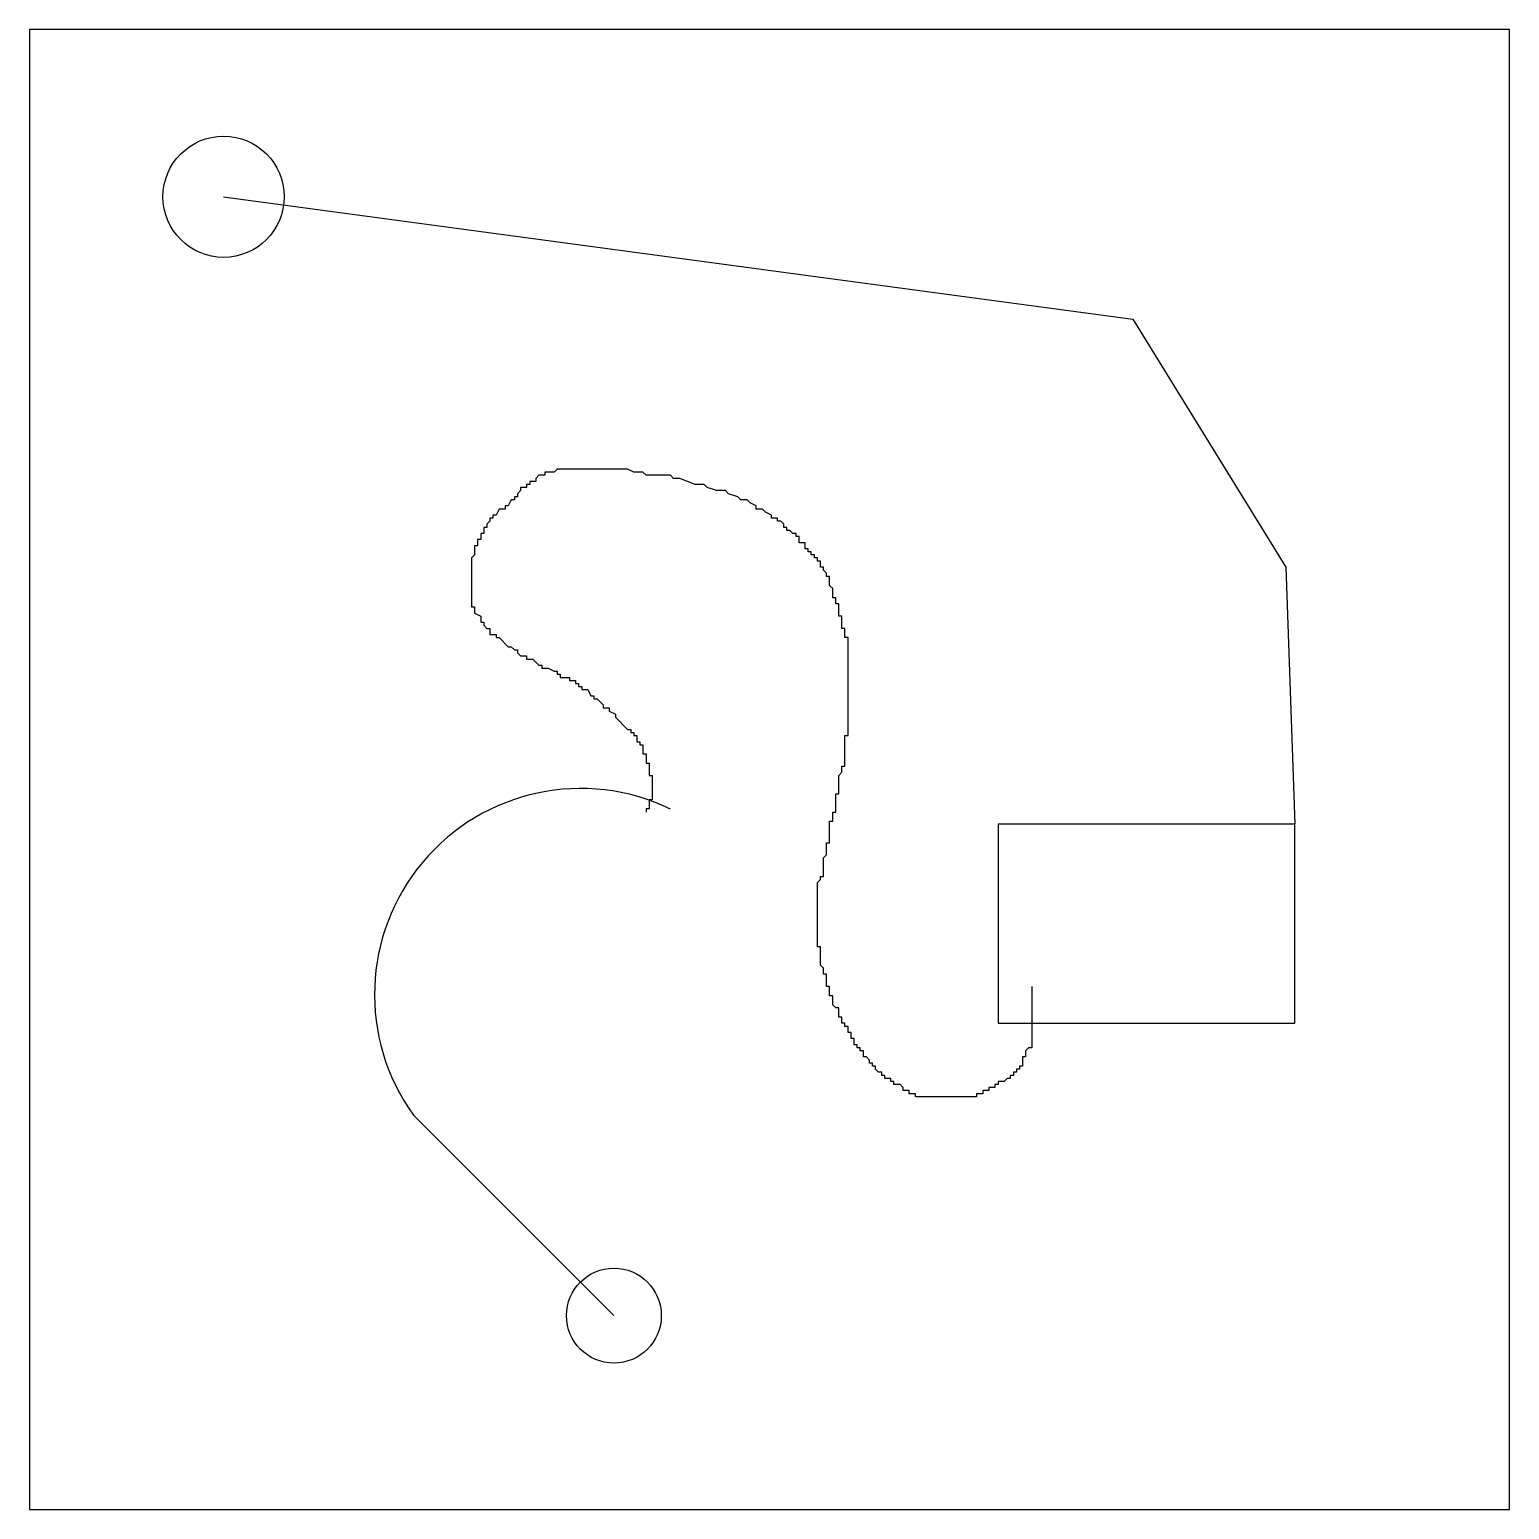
# Model space of a CAD drawing. Extents: x 0 to 50, y 0.1 to 50.1.
import ezdxf

# ---------------------------------------------------------------- set-up
doc = ezdxf.new("R2010")
doc.units = 0
doc.layers.add('LAYER_1', color=7, linetype='CONTINUOUS')

msp = doc.modelspace()

# ---------------------------------------------------------------- linework, layer by layer
at = {"layer": 'LAYER_1', "color": 240}
msp.add_lwpolyline([(-0.037, 0.123), (49.963, 0.123), (49.963, 50.123), (-0.037, 50.123)], close=True, dxfattribs=at)
at = {"layer": 'LAYER_1'}
for points in [[(6.517, 44.474), (37.236, 40.336), (42.407, 31.959), (42.718, 23.271)], [(33.823, 17.789), (33.823, 17.685), (33.823, 17.582), (33.823, 17.479), (33.823, 17.375), (33.823, 17.272), (33.823, 17.168), (33.823, 17.065), (33.823, 16.961), (33.823, 16.858), (33.823, 16.755), (33.823, 16.651), (33.823, 16.548), (33.823, 16.444), (33.823, 16.341), (33.823, 16.237), (33.823, 16.134), (33.823, 16.031), (33.823, 15.927), (33.823, 15.824), (33.823, 15.72), (33.719, 15.72), (33.616, 15.617), (33.616, 15.513), (33.616, 15.41), (33.512, 15.41), (33.512, 15.307), (33.512, 15.203), (33.512, 15.1), (33.409, 15.1), (33.409, 14.996), (33.306, 14.996), (33.306, 14.893), (33.202, 14.893), (33.202, 14.789), (33.099, 14.789), (33.099, 14.686), (32.995, 14.686), (32.892, 14.583), (32.788, 14.583), (32.685, 14.583), (32.685, 14.479), (32.582, 14.479), (32.582, 14.376), (32.478, 14.376), (32.375, 14.376), (32.375, 14.272), (32.271, 14.272), (32.168, 14.272), (32.168, 14.169), (32.064, 14.169), (31.961, 14.169), (31.961, 14.065), (31.858, 14.065), (31.754, 14.065), (31.651, 14.065), (31.547, 14.065), (31.444, 14.065), (31.34, 14.065), (31.237, 14.065), (31.134, 14.065), (31.03, 14.065), (30.927, 14.065), (30.823, 14.065), (30.72, 14.065), (30.616, 14.065), (30.513, 14.065), (30.41, 14.065), (30.306, 14.065), (30.203, 14.065), (30.099, 14.065), (29.996, 14.065), (29.892, 14.065), (29.892, 14.169), (29.789, 14.169), (29.686, 14.169), (29.686, 14.272), (29.582, 14.272), (29.479, 14.272), (29.479, 14.376), (29.375, 14.479), (29.272, 14.479), (29.168, 14.479), (29.168, 14.583), (29.065, 14.583), (29.065, 14.686), (28.962, 14.686), (28.858, 14.686), (28.858, 14.789), (28.755, 14.789), (28.755, 14.893), (28.651, 14.893), (28.548, 14.996), (28.548, 15.1), (28.444, 15.1), (28.444, 15.203), (28.341, 15.203), (28.341, 15.307), (28.238, 15.41), (28.134, 15.41), (28.134, 15.513), (28.134, 15.617), (28.031, 15.617), (28.031, 15.72), (27.927, 15.72), (27.927, 15.824), (27.824, 15.824), (27.824, 16.031), (27.72, 16.031), (27.72, 16.134), (27.72, 16.237), (27.617, 16.237), (27.617, 16.341), (27.617, 16.444), (27.514, 16.444), (27.514, 16.548), (27.41, 16.548), (27.41, 16.755), (27.307, 16.755), (27.307, 16.858), (27.307, 16.961), (27.307, 17.065), (27.203, 17.065), (27.1, 17.168), (27.1, 17.272), (27.1, 17.375), (27.1, 17.479), (26.996, 17.479), (26.996, 17.582), (26.996, 17.685), (26.996, 17.789), (26.893, 17.789), (26.893, 17.892), (26.893, 17.996), (26.893, 18.099), (26.893, 18.203), (26.79, 18.203), (26.79, 18.306), (26.79, 18.409), (26.686, 18.513), (26.686, 18.616), (26.686, 18.72), (26.686, 18.823), (26.686, 18.927), (26.686, 19.03), (26.686, 19.133), (26.583, 19.133), (26.583, 19.237), (26.583, 19.34), (26.583, 19.444), (26.583, 19.547), (26.583, 19.651), (26.583, 19.754), (26.583, 19.857), (26.583, 19.961), (26.583, 20.064), (26.583, 20.168), (26.583, 20.271), (26.583, 20.375), (26.583, 20.478), (26.583, 20.581), (26.583, 20.685), (26.583, 20.788), (26.583, 20.892), (26.583, 20.995), (26.583, 21.099), (26.583, 21.202), (26.583, 21.305), (26.686, 21.409), (26.686, 21.512), (26.79, 21.512), (26.79, 21.616), (26.79, 21.719), (26.79, 21.823), (26.79, 21.926), (26.79, 22.029), (26.79, 22.133), (26.893, 22.236), (26.893, 22.34), (26.893, 22.443), (26.893, 22.547), (26.893, 22.65), (26.996, 22.65), (26.996, 22.753), (26.996, 22.857), (26.996, 22.96), (26.996, 23.064), (26.996, 23.167), (26.996, 23.271), (26.996, 23.374), (27.1, 23.374), (27.1, 23.477), (27.1, 23.581), (27.1, 23.684), (27.203, 23.684), (27.203, 23.788), (27.203, 23.891), (27.203, 23.995), (27.203, 24.098), (27.203, 24.201), (27.203, 24.305), (27.307, 24.305), (27.307, 24.408), (27.307, 24.512), (27.307, 24.615), (27.307, 24.719), (27.307, 24.822), (27.307, 24.925), (27.41, 25.029), (27.41, 25.132), (27.41, 25.236), (27.514, 25.236), (27.514, 25.339), (27.514, 25.443), (27.514, 25.546), (27.514, 25.649), (27.514, 25.753), (27.514, 25.856), (27.514, 25.96), (27.514, 26.063), (27.514, 26.167), (27.514, 26.27), (27.617, 26.27), (27.617, 26.374), (27.617, 26.477), (27.617, 26.58), (27.617, 26.684), (27.617, 26.787), (27.617, 26.891), (27.617, 26.994), (27.617, 27.098), (27.617, 27.201), (27.617, 27.304), (27.617, 27.408), (27.617, 27.511), (27.617, 27.615), (27.617, 27.718), (27.617, 27.822), (27.617, 27.925), (27.617, 28.028), (27.617, 28.132), (27.617, 28.235), (27.617, 28.339), (27.617, 28.442), (27.617, 28.546), (27.617, 28.649), (27.617, 28.752), (27.617, 28.856), (27.617, 28.959), (27.617, 29.063), (27.617, 29.166), (27.617, 29.27), (27.617, 29.373), (27.617, 29.476), (27.617, 29.58), (27.514, 29.58), (27.514, 29.683), (27.514, 29.787), (27.514, 29.89), (27.41, 29.89), (27.41, 29.994), (27.41, 30.097), (27.41, 30.2), (27.41, 30.304), (27.307, 30.304), (27.307, 30.407), (27.307, 30.511), (27.307, 30.614), (27.307, 30.718), (27.203, 30.718), (27.203, 30.821), (27.203, 30.924), (27.1, 30.924), (27.1, 31.028), (27.1, 31.131), (27.1, 31.235), (26.996, 31.338), (26.996, 31.442), (26.996, 31.545), (26.996, 31.648), (26.893, 31.648), (26.893, 31.752), (26.79, 31.855), (26.79, 31.959), (26.686, 31.959), (26.686, 32.062), (26.686, 32.166), (26.583, 32.166), (26.583, 32.269), (26.479, 32.269), (26.479, 32.372), (26.376, 32.372), (26.376, 32.476), (26.272, 32.476), (26.272, 32.579), (26.169, 32.579), (26.169, 32.683), (26.169, 32.786), (26.066, 32.786), (25.962, 32.786), (25.962, 32.89), (25.962, 32.993), (25.859, 32.993), (25.859, 33.096), (25.755, 33.096), (25.652, 33.2), (25.548, 33.2), (25.548, 33.303), (25.445, 33.303), (25.445, 33.407), (25.342, 33.51), (25.238, 33.51), (25.238, 33.614), (25.135, 33.614), (25.031, 33.614), (25.031, 33.717), (24.824, 33.82), (24.721, 33.924), (24.618, 33.924), (24.514, 33.924), (24.514, 34.027), (24.307, 34.131), (24.204, 34.234), (24.1, 34.234), (23.997, 34.234), (23.894, 34.338), (23.583, 34.441), (23.48, 34.544), (23.376, 34.544), (23.273, 34.544), (23.17, 34.544), (22.859, 34.648), (22.756, 34.751), (22.652, 34.751), (22.549, 34.751), (22.446, 34.751), (21.928, 34.958), (21.825, 34.958), (21.722, 34.958), (21.618, 35.062), (21.515, 35.062), (21.411, 35.062), (20.894, 35.062), (20.791, 35.062), (20.687, 35.165), (20.584, 35.165), (20.48, 35.165), (20.377, 35.165), (20.17, 35.268), (20.067, 35.268), (19.963, 35.268), (19.86, 35.268), (19.756, 35.268), (19.653, 35.268), (19.55, 35.268), (19.446, 35.268), (19.343, 35.268), (19.239, 35.268), (19.032, 35.268), (18.929, 35.268), (18.826, 35.268), (18.722, 35.268), (18.619, 35.268), (18.308, 35.268), (18.205, 35.268), (18.102, 35.268), (17.998, 35.268), (17.895, 35.268), (17.791, 35.268), (17.688, 35.165), (17.584, 35.165), (17.481, 35.165), (17.377, 35.165), (17.377, 35.062), (17.274, 35.062), (17.171, 35.062), (17.067, 34.958), (17.067, 34.855), (16.964, 34.855), (16.86, 34.855), (16.86, 34.751), (16.757, 34.751), (16.757, 34.648), (16.653, 34.648), (16.55, 34.648), (16.55, 34.544), (16.447, 34.441), (16.447, 34.338), (16.343, 34.338), (16.343, 34.234), (16.24, 34.234), (16.136, 34.027), (16.033, 34.027), (16.033, 33.924), (15.929, 33.924), (15.826, 33.924), (15.723, 33.717), (15.619, 33.717), (15.619, 33.614), (15.516, 33.614), (15.516, 33.51), (15.412, 33.407), (15.412, 33.303), (15.309, 33.303), (15.309, 33.2), (15.309, 33.096), (15.205, 33.096), (15.205, 32.993), (15.205, 32.89), (15.102, 32.89), (15.102, 32.786), (15.102, 32.683), (14.999, 32.683), (14.999, 32.579), (14.999, 32.476), (14.999, 32.372), (14.895, 32.269), (14.895, 32.166), (14.895, 32.062), (14.895, 31.959), (14.895, 31.855), (14.895, 31.752), (14.895, 31.648), (14.895, 31.545), (14.895, 31.442), (14.895, 31.338), (14.895, 31.235), (14.895, 31.131), (14.895, 31.028), (14.895, 30.924), (14.895, 30.821), (14.895, 30.718), (14.895, 30.614), (14.999, 30.614), (14.999, 30.511), (14.999, 30.407), (15.205, 30.304), (15.205, 30.2), (15.205, 30.097), (15.309, 30.097), (15.309, 29.994), (15.412, 29.89), (15.516, 29.89), (15.516, 29.787), (15.516, 29.683), (15.619, 29.683), (15.723, 29.683), (15.723, 29.58), (15.826, 29.58), (15.929, 29.476), (16.033, 29.373), (16.136, 29.27), (16.24, 29.27), (16.343, 29.166), (16.447, 29.166), (16.447, 29.063), (16.55, 28.959), (16.653, 28.959), (16.757, 28.959), (16.757, 28.856), (16.86, 28.856), (16.964, 28.856), (17.171, 28.649), (17.274, 28.649), (17.274, 28.546), (17.377, 28.546), (17.481, 28.546), (17.688, 28.442), (17.791, 28.442), (17.791, 28.339), (17.895, 28.339), (17.895, 28.235), (17.998, 28.235), (18.205, 28.235), (18.205, 28.132), (18.308, 28.132), (18.412, 28.132), (18.412, 28.028), (18.515, 28.028), (18.515, 27.925), (18.619, 27.925), (18.619, 27.822), (18.722, 27.822), (18.826, 27.822), (18.929, 27.615), (19.032, 27.615), (19.032, 27.511), (19.136, 27.511), (19.239, 27.408), (19.343, 27.304), (19.343, 27.201), (19.446, 27.201), (19.55, 27.201), (19.55, 27.098), (19.756, 26.994), (19.756, 26.891), (19.86, 26.787), (20.067, 26.58), (20.17, 26.477), (20.274, 26.477), (20.274, 26.374), (20.377, 26.374), (20.377, 26.27), (20.48, 26.27), (20.48, 26.167), (20.48, 26.063), (20.584, 26.063), (20.584, 25.96), (20.687, 25.96), (20.687, 25.856), (20.687, 25.753), (20.687, 25.649), (20.791, 25.649), (20.791, 25.546), (20.791, 25.443), (20.791, 25.339), (20.894, 25.339), (20.894, 25.236), (20.894, 25.132), (20.894, 25.029), (20.894, 24.925), (20.998, 24.925), (20.998, 24.822), (20.998, 24.719), (20.998, 24.615), (20.998, 24.512), (20.998, 24.408), (20.998, 24.305), (20.998, 24.201), (20.998, 24.098), (20.894, 24.098), (20.894, 23.995), (20.894, 23.891), (20.894, 23.788), (20.791, 23.788), (20.791, 23.684)], [(12.93, 13.445), (19.705, 6.67)]]:
    msp.add_lwpolyline(points, dxfattribs=at)
msp.add_lwpolyline([(42.718, 23.271), (32.685, 23.271), (32.685, 16.548), (42.718, 16.548)], close=True, dxfattribs=at)
at = {"layer": 'LAYER_1', "color": 240}
for centre, radius in [((6.517, 44.474), 2.048), ((19.705, 6.67), 1.603)]:
    msp.add_circle(centre, radius, dxfattribs=at)
at = {"layer": 'LAYER_1'}
msp.add_arc((18.585, 17.515), 6.967, 64.1937, 215.7458, dxfattribs=at)

doc.saveas('drawing.dxf')
